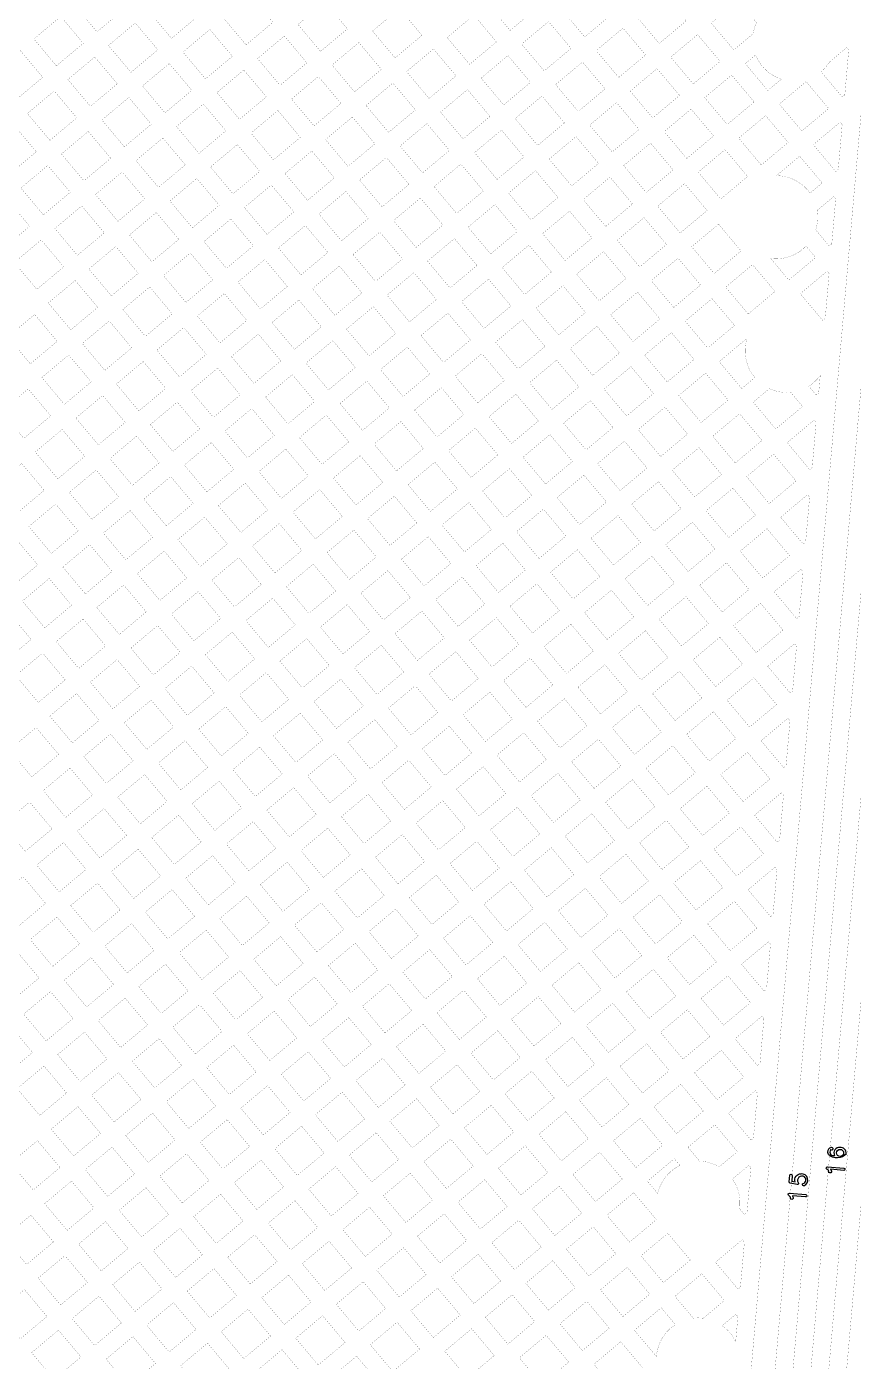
# Model space of a CAD drawing. Extents: x 592 to 965, y 89 to 353.
# Drawn here: x 636.16 to 646.75, y 259.43 to 276.55 of the extents above; entities that cross this region are included whole.
import ezdxf

# ---------------------------------------------------------------- set-up
doc = ezdxf.new("R2010")
doc.units = 0
doc.layers.add('a_area', color=3, linetype='Continuous')

# ---------------------------------------------------------------- blocks, each defined once
blk = doc.blocks.new('PAD_R3')
at = {"layer": 'a_area', "const_width": 0.5}
blk.add_lwpolyline([(0.25, 0, 1), (-0.25, 0, 1)], format="xyb", close=True, dxfattribs=at)

msp = doc.modelspace()

# ---------------------------------------------------------------- linework, layer by layer
at = {"layer": 'a_area', "const_width": 0.0015}
for points in [[(644.978, 250.475), (647.662, 281.162, -0.084552), (647.862, 281.924, 0.012808), (647.905, 282.023, -0.038887), (648.178, 282.582, 0.005339), (648.197, 282.617, -0.07215), (648.588, 283.159, 0.012405), (648.628, 283.203, -0.023497), (648.891, 283.473, -0.022352), (649.074, 283.63, 0.199572), (649.337, 284.14), (651.695, 311.103, 0.208816), (651.666, 311.191), (649.733, 313.495, 0.198841), (649.156, 313.792), (649.098, 313.797, -0.199255), (646.874, 314.956), (646.522, 315.376, -0.19862), (646.267, 316.198), (646.292, 316.486, 0.129621), (646.194, 317.051)], [(645.895, 250.475), (648.55, 280.818, -0.109032), (648.95, 282.087, 0.010597), (649.008, 282.193, -0.078141), (649.269, 282.545, 0.016369), (649.322, 282.602, -0.02685), (649.555, 282.837, -0.016985), (649.561, 282.842, -0.025684), (649.569, 282.85), (649.88, 283.111, 0.20615), (650.229, 283.766), (652.613, 311.01, 0.197996), (652.369, 311.779), (650.23, 314.327, 0.098156), (650.087, 314.439), (649.716, 314.632, 0.068059), (649.532, 314.697, -0.042429), (649.382, 314.742, -0.064205), (648.626, 315.156, -0.072703), (648.602, 315.179, -0.20304), (648.275, 316.259), (648.072, 316.75, -0.065162), (648.07, 316.76)], [(647.859, 316.173), (648.076, 315.366), (648.259, 315.147, 0.176584), (649.453, 314.462, -0.076575), (649.699, 314.377), (649.922, 314.26, -0.09694), (650.131, 314.089), (652.198, 311.626, -0.197172), (652.385, 311.027), (650.008, 283.855, -0.197236), (649.693, 283.253), (649.38, 282.99, 0.025707), (649.141, 282.746, -0.011878), (649.08, 282.681, 0.073262), (648.801, 282.292, -0.005457), (648.774, 282.243, -0.008932), (648.772, 282.24, 0.003941), (648.746, 282.195, -0.012535), (648.744, 282.19, 0.10827), (648.322, 280.835), (645.666, 250.475), (645.437, 250.475)], [(645.437, 250.475), (648.095, 280.862, -0.112199), (648.576, 282.357, 0.005587), (648.601, 282.404, -0.072468), (648.917, 282.841, 0.011717), (648.969, 282.897, -0.026264), (649.231, 283.164), (649.545, 283.427, 0.200481), (649.781, 283.883), (652.157, 311.046, 0.201044), (652.016, 311.487), (649.95, 313.949, 0.097155), (649.807, 314.062), (649.592, 314.175, 0.079893), (649.404, 314.238, -0.176615), (648.078, 315.007), (647.902, 315.217, -0.058168), (647.887, 315.225), (647.138, 315.575)], [(646.331, 272.074, -0.095114), (646.184, 271.937)], [(644.248, 261.584, -0.226101), (644.533, 261.944), (644.46, 262.03), (644.116, 261.741)], [(644.231, 259.494, -0.235568), (644.474, 259.903), (644.293, 260.119), (643.949, 259.83)], [(645.074, 259.889, -0.12883), (645.247, 259.681)]]:
    msp.add_lwpolyline(points, format="xyb", dxfattribs=at)
for points in [[(647.358, 281.189), (644.671, 250.475), (644.417, 250.475), (644.412, 250.481), (644.406, 250.475), (644.05, 250.475)], [(647.89, 281.136), (645.207, 250.475), (644.978, 250.475)], [(646.184, 271.937), (646.28, 271.823), (646.311, 271.849), (646.331, 272.074)], [(644.116, 261.741), (644.248, 261.584)], [(645.247, 259.681), (645.275, 260.004), (645.249, 260.035), (645.074, 259.889)], [(643.949, 259.83), (644.231, 259.494)]]:
    msp.add_lwpolyline(points, dxfattribs=at)
for points in [[(636.771, 276.825), (637.06, 276.48), (637.404, 276.769), (637.115, 277.114)], [(642.067, 276.843), (642.356, 276.498), (642.701, 276.787), (642.412, 277.132)], [(637.726, 276.741), (638.015, 276.396), (638.36, 276.686), (638.071, 277.03)], [(638.682, 276.657), (638.971, 276.313), (639.315, 276.602), (639.026, 276.946)], [(643.023, 276.759), (643.312, 276.415), (643.656, 276.704), (643.367, 277.048)], [(643.978, 276.675), (644.267, 276.331), (644.612, 276.62), (644.323, 276.965)], [(639.637, 276.574), (639.926, 276.23), (640.27, 276.518), (639.981, 276.863)], [(640.592, 276.49), (640.881, 276.146), (641.226, 276.435), (640.937, 276.779)], [(636.251, 276.389), (636.54, 276.044), (636.885, 276.333), (636.596, 276.678)], [(637.207, 276.305), (637.496, 275.961), (637.84, 276.25), (637.551, 276.594)], [(641.548, 276.407), (641.837, 276.063), (642.181, 276.351), (641.892, 276.696)], [(642.503, 276.323), (642.792, 275.979), (643.137, 276.268), (642.848, 276.612)], [(638.162, 276.221), (638.451, 275.877), (638.796, 276.166), (638.507, 276.511)], [(639.118, 276.138), (639.407, 275.794), (639.751, 276.083), (639.462, 276.427)], [(643.459, 276.24), (643.748, 275.895), (644.092, 276.184), (643.803, 276.528)], [(644.414, 276.156), (644.703, 275.812), (645.048, 276.101), (644.759, 276.445)], [(635.732, 275.953), (636.021, 275.609), (636.365, 275.897), (636.076, 276.242)], [(640.073, 276.054), (640.362, 275.71), (640.706, 275.999), (640.417, 276.343)], [(641.028, 275.971), (641.317, 275.626), (641.662, 275.916), (641.373, 276.26)], [(636.687, 275.869), (636.976, 275.525), (637.321, 275.814), (637.032, 276.158)], [(637.643, 275.786), (637.932, 275.441), (638.276, 275.73), (637.987, 276.074)], [(641.984, 275.887), (642.273, 275.543), (642.617, 275.832), (642.328, 276.176)], [(642.939, 275.804), (643.229, 275.459), (643.573, 275.748), (643.284, 276.093)], [(638.598, 275.702), (638.887, 275.358), (639.232, 275.647), (638.942, 275.991)], [(639.554, 275.619), (639.842, 275.274), (640.187, 275.563), (639.898, 275.908)], [(643.895, 275.72), (644.184, 275.376), (644.528, 275.665), (644.239, 276.009)], [(644.85, 275.636), (645.139, 275.292), (645.484, 275.581), (645.195, 275.926)], [(636.168, 275.433), (636.457, 275.089), (636.801, 275.378), (636.512, 275.722)], [(640.509, 275.535), (640.798, 275.191), (641.142, 275.479), (640.853, 275.824)], [(641.464, 275.451), (641.753, 275.107), (642.098, 275.396), (641.809, 275.74)], [(645.806, 275.553), (646.095, 275.209), (646.439, 275.497), (646.15, 275.842)], [(637.123, 275.35), (637.412, 275.005), (637.756, 275.295), (637.468, 275.639)], [(638.079, 275.266), (638.368, 274.922), (638.712, 275.211), (638.423, 275.555)], [(642.42, 275.368), (642.709, 275.023), (643.053, 275.312), (642.764, 275.657)], [(643.375, 275.284), (643.664, 274.94), (644.009, 275.229), (643.72, 275.573)], [(639.034, 275.182), (639.323, 274.838), (639.667, 275.127), (639.379, 275.472)], [(639.989, 275.099), (640.278, 274.755), (640.623, 275.044), (640.334, 275.388)], [(644.331, 275.201), (644.62, 274.856), (644.964, 275.145), (644.675, 275.49)], [(645.286, 275.117), (645.575, 274.772), (645.92, 275.062), (645.631, 275.406)], [(635.648, 274.997), (635.937, 274.653), (636.282, 274.942), (635.993, 275.287)], [(636.604, 274.914), (636.893, 274.57), (637.237, 274.859), (636.948, 275.203)], [(640.945, 275.016), (641.234, 274.671), (641.578, 274.96), (641.289, 275.304)], [(641.9, 274.932), (642.189, 274.587), (642.534, 274.876), (642.245, 275.221)], [(646.242, 275.033), (646.531, 274.689), (646.562, 274.716), (646.612, 275.29), (646.586, 275.322)], [(637.559, 274.83), (637.848, 274.486), (638.193, 274.775), (637.903, 275.119)], [(638.515, 274.747), (638.803, 274.403), (639.148, 274.691), (638.859, 275.035)], [(642.856, 274.848), (643.145, 274.504), (643.489, 274.793), (643.2, 275.137)], [(643.811, 274.765), (644.1, 274.42), (644.445, 274.709), (644.156, 275.054)], [(639.47, 274.663), (639.759, 274.319), (640.103, 274.608), (639.814, 274.952)], [(640.425, 274.58), (640.715, 274.235), (641.059, 274.524), (640.77, 274.869)], [(644.767, 274.681), (645.056, 274.336), (645.4, 274.625), (645.111, 274.97)], [(636.084, 274.478), (636.373, 274.134), (636.718, 274.423), (636.429, 274.767)], [(637.04, 274.395), (637.329, 274.05), (637.673, 274.339), (637.384, 274.683)], [(641.381, 274.496), (641.67, 274.151), (642.014, 274.44), (641.725, 274.785)], [(642.336, 274.412), (642.625, 274.068), (642.97, 274.357), (642.681, 274.701)], [(637.995, 274.311), (638.284, 273.967), (638.628, 274.256), (638.339, 274.6)], [(638.95, 274.227), (639.239, 273.883), (639.584, 274.172), (639.294, 274.516)], [(643.292, 274.329), (643.581, 273.984), (643.925, 274.273), (643.636, 274.618)], [(644.247, 274.245), (644.536, 273.901), (644.881, 274.189), (644.592, 274.534)], [(639.906, 274.144), (640.195, 273.799), (640.539, 274.088), (640.25, 274.433)], [(640.861, 274.06), (641.151, 273.715), (641.495, 274.004), (641.206, 274.349)], [(635.565, 274.042), (635.853, 273.698), (636.198, 273.987), (635.909, 274.331)], [(636.52, 273.958), (636.809, 273.614), (637.154, 273.903), (636.864, 274.248)], [(641.817, 273.976), (642.106, 273.632), (642.45, 273.921), (642.161, 274.265)], [(642.772, 273.893), (643.061, 273.548), (643.406, 273.837), (643.117, 274.182)], [(637.476, 273.875), (637.764, 273.531), (638.109, 273.82), (637.82, 274.164)], [(638.431, 273.791), (638.72, 273.447), (639.064, 273.736), (638.775, 274.08)], [(643.728, 273.809), (644.017, 273.465), (644.361, 273.754), (644.072, 274.098)], [(644.683, 273.725), (644.972, 273.381), (645.316, 273.67), (645.028, 274.014)], [(639.386, 273.708), (639.675, 273.363), (640.02, 273.652), (639.731, 273.997)], [(640.342, 273.624), (640.631, 273.279), (640.975, 273.568), (640.686, 273.913)], [(641.297, 273.54), (641.586, 273.196), (641.931, 273.485), (641.642, 273.829)], [(636, 273.522), (636.289, 273.178), (636.634, 273.467), (636.345, 273.812)], [(636.956, 273.439), (637.245, 273.095), (637.589, 273.384), (637.301, 273.728)], [(642.253, 273.457), (642.542, 273.112), (642.886, 273.401), (642.597, 273.746)], [(643.208, 273.373), (643.497, 273.029), (643.842, 273.318), (643.553, 273.662)], [(637.911, 273.356), (638.2, 273.011), (638.545, 273.3), (638.256, 273.644)], [(638.867, 273.272), (639.156, 272.927), (639.5, 273.216), (639.211, 273.561)], [(644.164, 273.29), (644.453, 272.945), (644.797, 273.234), (644.508, 273.578)], [(645.119, 273.206), (645.408, 272.862), (645.752, 273.151), (645.463, 273.495)], [(639.822, 273.188), (640.111, 272.844), (640.456, 273.132), (640.167, 273.477)], [(640.778, 273.104), (641.066, 272.76), (641.411, 273.049), (641.122, 273.393)], [(646.075, 273.122), (646.364, 272.778), (646.395, 272.804), (646.445, 273.38), (646.419, 273.411)], [(636.436, 273.003), (636.725, 272.659), (637.07, 272.948), (636.781, 273.292)], [(637.392, 272.92), (637.681, 272.575), (638.025, 272.864), (637.736, 273.209)], [(641.733, 273.021), (642.022, 272.677), (642.367, 272.965), (642.078, 273.31)], [(642.689, 272.937), (642.978, 272.593), (643.322, 272.882), (643.033, 273.226)], [(643.644, 272.853), (643.933, 272.509), (644.277, 272.798), (643.989, 273.143)], [(638.347, 272.836), (638.637, 272.491), (638.981, 272.78), (638.692, 273.125)], [(639.303, 272.752), (639.592, 272.408), (639.936, 272.697), (639.647, 273.041)], [(644.6, 272.77), (644.889, 272.426), (645.233, 272.715), (644.944, 273.059)], [(635.917, 272.567), (636.206, 272.223), (636.55, 272.512), (636.261, 272.856)], [(640.258, 272.668), (640.547, 272.324), (640.891, 272.613), (640.603, 272.957)], [(641.213, 272.585), (641.503, 272.24), (641.847, 272.53), (641.558, 272.874)], [(636.872, 272.484), (637.161, 272.139), (637.506, 272.428), (637.217, 272.773)], [(637.828, 272.4), (638.117, 272.055), (638.461, 272.345), (638.172, 272.689)], [(642.169, 272.501), (642.458, 272.157), (642.803, 272.446), (642.514, 272.79)], [(643.125, 272.418), (643.414, 272.074), (643.758, 272.362), (643.469, 272.706)], [(638.783, 272.316), (639.073, 271.972), (639.417, 272.261), (639.128, 272.605)], [(639.739, 272.232), (640.028, 271.888), (640.372, 272.177), (640.083, 272.521)], [(644.08, 272.334), (644.369, 271.99), (644.714, 272.279), (644.424, 272.623)], [(636.353, 272.048), (636.642, 271.703), (636.986, 271.992), (636.697, 272.337)], [(640.694, 272.149), (640.983, 271.805), (641.327, 272.093), (641.038, 272.438)], [(641.65, 272.065), (641.939, 271.721), (642.283, 272.01), (641.994, 272.354)], [(637.308, 271.964), (637.597, 271.619), (637.942, 271.908), (637.653, 272.253)], [(638.264, 271.88), (638.553, 271.536), (638.897, 271.825), (638.608, 272.169)], [(642.605, 271.982), (642.894, 271.638), (643.238, 271.927), (642.95, 272.271)], [(643.56, 271.898), (643.85, 271.554), (644.194, 271.843), (643.905, 272.187)], [(639.22, 271.797), (639.508, 271.453), (639.852, 271.741), (639.564, 272.085)], [(640.175, 271.713), (640.464, 271.369), (640.808, 271.658), (640.519, 272.002)], [(644.516, 271.815), (644.805, 271.47), (645.15, 271.759), (644.86, 272.104)], [(635.833, 271.612), (636.122, 271.267), (636.467, 271.556), (636.178, 271.901)], [(636.789, 271.528), (637.078, 271.184), (637.422, 271.472), (637.133, 271.817)], [(641.13, 271.63), (641.419, 271.285), (641.763, 271.574), (641.474, 271.918)], [(642.086, 271.546), (642.374, 271.201), (642.719, 271.491), (642.43, 271.835)], [(637.744, 271.444), (638.033, 271.1), (638.378, 271.389), (638.089, 271.733)], [(638.7, 271.361), (638.989, 271.016), (639.333, 271.306), (639.044, 271.65)], [(643.041, 271.462), (643.33, 271.118), (643.674, 271.407), (643.385, 271.751)], [(643.997, 271.379), (644.286, 271.034), (644.63, 271.323), (644.341, 271.668)], [(639.655, 271.277), (639.944, 270.933), (640.289, 271.222), (639.999, 271.566)], [(640.611, 271.194), (640.9, 270.849), (641.244, 271.138), (640.955, 271.483)], [(644.952, 271.295), (645.241, 270.951), (645.585, 271.24), (645.297, 271.584)], [(645.907, 271.212), (646.196, 270.867), (646.228, 270.893), (646.278, 271.469), (646.252, 271.501)], [(636.269, 271.092), (636.558, 270.748), (636.903, 271.037), (636.614, 271.381)], [(637.225, 271.008), (637.514, 270.664), (637.858, 270.953), (637.569, 271.297)], [(641.566, 271.11), (641.855, 270.766), (642.199, 271.055), (641.91, 271.399)], [(642.521, 271.026), (642.81, 270.682), (643.155, 270.971), (642.866, 271.316)], [(638.18, 270.925), (638.469, 270.58), (638.813, 270.87), (638.525, 271.214)], [(639.135, 270.841), (639.425, 270.497), (639.769, 270.786), (639.48, 271.131)], [(643.477, 270.943), (643.766, 270.598), (644.111, 270.887), (643.821, 271.232)], [(644.433, 270.859), (644.721, 270.515), (645.066, 270.804), (644.777, 271.148)], [(635.75, 270.656), (636.039, 270.312), (636.383, 270.601), (636.094, 270.945)], [(640.091, 270.758), (640.38, 270.413), (640.725, 270.702), (640.435, 271.047)], [(641.047, 270.674), (641.335, 270.33), (641.68, 270.619), (641.391, 270.963)], [(645.388, 270.776), (645.677, 270.431), (646.021, 270.72), (645.732, 271.065)], [(636.705, 270.573), (636.995, 270.228), (637.339, 270.517), (637.05, 270.862)], [(637.661, 270.489), (637.95, 270.145), (638.294, 270.434), (638.005, 270.778)], [(642.002, 270.591), (642.291, 270.246), (642.635, 270.535), (642.346, 270.879)], [(642.957, 270.507), (643.246, 270.162), (643.591, 270.451), (643.302, 270.796)], [(638.616, 270.405), (638.905, 270.061), (639.249, 270.35), (638.96, 270.694)], [(639.572, 270.322), (639.861, 269.977), (640.205, 270.266), (639.916, 270.611)], [(643.913, 270.423), (644.202, 270.079), (644.546, 270.368), (644.257, 270.712)], [(644.868, 270.34), (645.157, 269.995), (645.502, 270.284), (645.212, 270.629)], [(636.186, 270.137), (636.475, 269.792), (636.819, 270.081), (636.53, 270.426)], [(640.527, 270.238), (640.816, 269.894), (641.16, 270.183), (640.872, 270.527)], [(641.482, 270.155), (641.771, 269.81), (642.116, 270.099), (641.827, 270.444)], [(645.824, 270.256), (646.112, 269.912), (646.144, 269.939), (646.195, 270.514), (646.168, 270.545)], [(637.141, 270.053), (637.43, 269.709), (637.774, 269.998), (637.486, 270.342)], [(638.097, 269.97), (638.386, 269.625), (638.73, 269.914), (638.441, 270.258)], [(642.438, 270.071), (642.727, 269.726), (643.071, 270.015), (642.782, 270.36)], [(643.393, 269.987), (643.682, 269.643), (644.027, 269.932), (643.738, 270.276)], [(639.052, 269.886), (639.341, 269.541), (639.686, 269.83), (639.396, 270.175)], [(640.008, 269.802), (640.296, 269.458), (640.641, 269.747), (640.352, 270.091)], [(644.349, 269.904), (644.638, 269.559), (644.982, 269.848), (644.693, 270.193)], [(645.304, 269.82), (645.593, 269.476), (645.937, 269.765), (645.649, 270.109)], [(635.666, 269.701), (635.956, 269.356), (636.3, 269.645), (636.011, 269.99)], [(636.622, 269.617), (636.911, 269.273), (637.255, 269.562), (636.966, 269.906)], [(640.963, 269.719), (641.252, 269.374), (641.596, 269.663), (641.307, 270.008)], [(641.918, 269.635), (642.207, 269.29), (642.552, 269.579), (642.263, 269.924)], [(637.577, 269.534), (637.866, 269.189), (638.211, 269.478), (637.921, 269.823)], [(638.533, 269.45), (638.822, 269.105), (639.166, 269.394), (638.877, 269.739)], [(642.874, 269.551), (643.163, 269.207), (643.507, 269.496), (643.218, 269.84)], [(643.829, 269.468), (644.118, 269.123), (644.463, 269.412), (644.174, 269.757)], [(639.488, 269.366), (639.777, 269.022), (640.121, 269.311), (639.832, 269.655)], [(640.443, 269.283), (640.732, 268.938), (641.077, 269.227), (640.788, 269.572)], [(644.785, 269.384), (645.074, 269.04), (645.418, 269.329), (645.129, 269.673)], [(645.74, 269.301), (646.029, 268.956), (646.061, 268.983), (646.111, 269.558), (646.084, 269.59)], [(636.103, 269.181), (636.391, 268.837), (636.735, 269.126), (636.447, 269.47)], [(637.057, 269.098), (637.347, 268.753), (637.691, 269.042), (637.402, 269.387)], [(641.399, 269.199), (641.688, 268.855), (642.032, 269.143), (641.743, 269.488)], [(642.354, 269.115), (642.643, 268.771), (642.988, 269.06), (642.699, 269.404)], [(638.013, 269.014), (638.302, 268.67), (638.647, 268.958), (638.357, 269.303)], [(638.969, 268.93), (639.257, 268.586), (639.602, 268.875), (639.313, 269.219)], [(643.31, 269.032), (643.599, 268.688), (643.943, 268.976), (643.654, 269.321)], [(644.265, 268.948), (644.554, 268.604), (644.898, 268.893), (644.61, 269.237)], [(639.924, 268.847), (640.213, 268.502), (640.557, 268.791), (640.268, 269.136)], [(640.879, 268.763), (641.168, 268.419), (641.513, 268.708), (641.224, 269.052)], [(645.221, 268.865), (645.51, 268.52), (645.854, 268.809), (645.565, 269.154)], [(635.583, 268.745), (635.872, 268.401), (636.216, 268.69), (635.927, 269.034)], [(636.538, 268.662), (636.827, 268.317), (637.171, 268.606), (636.882, 268.951)], [(637.494, 268.578), (637.783, 268.233), (638.127, 268.523), (637.838, 268.867)], [(641.835, 268.68), (642.124, 268.335), (642.468, 268.624), (642.179, 268.968)], [(642.79, 268.596), (643.079, 268.252), (643.424, 268.541), (643.135, 268.885)], [(638.449, 268.494), (638.738, 268.15), (639.082, 268.439), (638.794, 268.783)], [(639.404, 268.411), (639.693, 268.066), (640.038, 268.355), (639.749, 268.7)], [(643.746, 268.512), (644.035, 268.168), (644.379, 268.457), (644.09, 268.801)], [(644.701, 268.429), (644.99, 268.084), (645.335, 268.374), (645.045, 268.718)], [(640.36, 268.327), (640.649, 267.983), (640.993, 268.272), (640.704, 268.616)], [(641.315, 268.243), (641.604, 267.899), (641.949, 268.188), (641.66, 268.533)], [(645.657, 268.345), (645.946, 268.001), (645.977, 268.027), (646.027, 268.603), (646.001, 268.634)], [(636.018, 268.226), (636.308, 267.881), (636.652, 268.17), (636.363, 268.515)], [(636.974, 268.142), (637.263, 267.798), (637.608, 268.087), (637.318, 268.431)], [(642.271, 268.16), (642.56, 267.816), (642.904, 268.105), (642.615, 268.449)], [(643.226, 268.076), (643.515, 267.732), (643.859, 268.021), (643.571, 268.365)], [(637.93, 268.058), (638.218, 267.714), (638.563, 268.003), (638.274, 268.347)], [(638.885, 267.975), (639.174, 267.631), (639.518, 267.92), (639.229, 268.264)], [(639.84, 267.891), (640.13, 267.547), (640.474, 267.836), (640.185, 268.18)], [(644.181, 267.993), (644.471, 267.649), (644.815, 267.937), (644.526, 268.282)], [(645.137, 267.909), (645.426, 267.565), (645.771, 267.854), (645.481, 268.198)], [(640.796, 267.807), (641.085, 267.463), (641.429, 267.752), (641.14, 268.096)], [(641.751, 267.724), (642.04, 267.38), (642.385, 267.669), (642.096, 268.013)], [(636.455, 267.706), (636.744, 267.362), (637.088, 267.651), (636.799, 267.995)], [(637.41, 267.623), (637.699, 267.279), (638.043, 267.567), (637.754, 267.911)], [(642.707, 267.641), (642.996, 267.297), (643.34, 267.585), (643.051, 267.929)], [(643.662, 267.557), (643.951, 267.213), (644.295, 267.502), (644.006, 267.846)], [(638.365, 267.539), (638.654, 267.195), (638.999, 267.484), (638.71, 267.828)], [(639.321, 267.455), (639.61, 267.111), (639.954, 267.4), (639.665, 267.744)], [(644.618, 267.473), (644.907, 267.129), (645.251, 267.418), (644.962, 267.762)], [(645.573, 267.39), (645.862, 267.045), (645.893, 267.072), (645.944, 267.647), (645.918, 267.679)], [(635.935, 267.27), (636.224, 266.926), (636.569, 267.215), (636.279, 267.559)], [(640.276, 267.372), (640.565, 267.028), (640.909, 267.316), (640.621, 267.661)], [(641.231, 267.288), (641.521, 266.944), (641.865, 267.233), (641.576, 267.577)], [(636.891, 267.187), (637.179, 266.842), (637.524, 267.132), (637.235, 267.476)], [(637.846, 267.103), (638.135, 266.759), (638.479, 267.048), (638.19, 267.392)], [(642.187, 267.205), (642.476, 266.86), (642.82, 267.15), (642.532, 267.494)], [(643.143, 267.121), (643.432, 266.777), (643.776, 267.066), (643.487, 267.41)], [(644.098, 267.037), (644.387, 266.693), (644.731, 266.982), (644.442, 267.327)], [(638.801, 267.019), (639.09, 266.675), (639.435, 266.964), (639.146, 267.309)], [(639.757, 266.936), (640.046, 266.592), (640.39, 266.881), (640.101, 267.225)], [(645.054, 266.954), (645.342, 266.61), (645.687, 266.899), (645.398, 267.243)], [(636.371, 266.751), (636.66, 266.406), (637.004, 266.695), (636.715, 267.04)], [(640.712, 266.852), (641.001, 266.508), (641.345, 266.797), (641.056, 267.141)], [(641.668, 266.769), (641.956, 266.424), (642.301, 266.713), (642.012, 267.058)], [(637.326, 266.667), (637.615, 266.323), (637.96, 266.612), (637.671, 266.956)], [(638.282, 266.584), (638.571, 266.239), (638.915, 266.528), (638.626, 266.873)], [(642.623, 266.685), (642.912, 266.341), (643.257, 266.63), (642.967, 266.974)], [(643.579, 266.602), (643.868, 266.257), (644.212, 266.546), (643.923, 266.891)], [(639.237, 266.5), (639.526, 266.156), (639.871, 266.445), (639.582, 266.789)], [(640.193, 266.417), (640.482, 266.072), (640.826, 266.361), (640.537, 266.706)], [(644.534, 266.518), (644.823, 266.174), (645.167, 266.463), (644.878, 266.807)], [(645.489, 266.435), (645.778, 266.09), (645.81, 266.116), (645.86, 266.692), (645.833, 266.723)], [(635.852, 266.315), (636.14, 265.971), (636.485, 266.259), (636.196, 266.604)], [(636.807, 266.231), (637.096, 265.887), (637.44, 266.176), (637.151, 266.52)], [(641.148, 266.333), (641.437, 265.989), (641.781, 266.277), (641.492, 266.622)], [(642.103, 266.249), (642.392, 265.905), (642.737, 266.194), (642.448, 266.538)], [(637.762, 266.148), (638.051, 265.803), (638.396, 266.092), (638.107, 266.437)], [(638.718, 266.064), (639.007, 265.72), (639.351, 266.009), (639.062, 266.353)], [(643.059, 266.166), (643.348, 265.821), (643.693, 266.11), (643.403, 266.455)], [(644.015, 266.082), (644.303, 265.738), (644.648, 266.027), (644.359, 266.371)], [(639.673, 265.981), (639.962, 265.636), (640.307, 265.925), (640.018, 266.27)], [(640.629, 265.897), (640.918, 265.553), (641.262, 265.842), (640.973, 266.186)], [(644.97, 265.999), (645.259, 265.654), (645.603, 265.943), (645.314, 266.288)], [(636.287, 265.795), (636.576, 265.451), (636.921, 265.74), (636.632, 266.084)], [(637.243, 265.712), (637.532, 265.367), (637.876, 265.656), (637.587, 266.001)], [(641.584, 265.814), (641.873, 265.469), (642.217, 265.758), (641.928, 266.102)], [(642.539, 265.73), (642.828, 265.385), (643.173, 265.674), (642.884, 266.019)], [(638.198, 265.628), (638.487, 265.284), (638.832, 265.573), (638.543, 265.917)], [(639.154, 265.545), (639.443, 265.2), (639.787, 265.489), (639.498, 265.834)], [(643.495, 265.646), (643.784, 265.302), (644.128, 265.591), (643.84, 265.935)], [(644.45, 265.563), (644.739, 265.218), (645.084, 265.507), (644.795, 265.852)], [(635.768, 265.359), (636.057, 265.015), (636.401, 265.304), (636.112, 265.648)], [(640.109, 265.461), (640.398, 265.117), (640.742, 265.406), (640.454, 265.75)], [(641.064, 265.378), (641.354, 265.033), (641.698, 265.322), (641.409, 265.667)], [(645.406, 265.479), (645.695, 265.134), (645.726, 265.161), (645.777, 265.736), (645.75, 265.768)], [(636.723, 265.276), (637.012, 264.931), (637.357, 265.22), (637.068, 265.565)], [(637.679, 265.192), (637.967, 264.848), (638.312, 265.137), (638.023, 265.481)], [(642.02, 265.294), (642.309, 264.949), (642.653, 265.238), (642.364, 265.583)], [(642.975, 265.21), (643.264, 264.866), (643.609, 265.155), (643.32, 265.499)], [(638.634, 265.109), (638.923, 264.764), (639.268, 265.053), (638.979, 265.398)], [(639.59, 265.025), (639.879, 264.681), (640.223, 264.97), (639.934, 265.314)], [(643.931, 265.127), (644.22, 264.782), (644.564, 265.071), (644.275, 265.416)], [(644.886, 265.043), (645.175, 264.699), (645.52, 264.987), (645.231, 265.332)], [(636.204, 264.84), (636.493, 264.495), (636.837, 264.784), (636.548, 265.129)], [(640.545, 264.942), (640.834, 264.597), (641.178, 264.886), (640.889, 265.231)], [(641.501, 264.858), (641.79, 264.513), (642.134, 264.802), (641.845, 265.147)], [(637.159, 264.756), (637.448, 264.412), (637.792, 264.701), (637.504, 265.045)], [(638.114, 264.673), (638.404, 264.328), (638.748, 264.617), (638.459, 264.962)], [(642.456, 264.774), (642.745, 264.43), (643.089, 264.719), (642.8, 265.063)], [(643.411, 264.691), (643.7, 264.346), (644.045, 264.635), (643.755, 264.98)], [(639.07, 264.589), (639.359, 264.245), (639.704, 264.534), (639.415, 264.878)], [(640.026, 264.506), (640.315, 264.161), (640.659, 264.45), (640.37, 264.795)], [(644.367, 264.607), (644.656, 264.263), (645, 264.552), (644.711, 264.896)], [(645.322, 264.524), (645.611, 264.179), (645.643, 264.206), (645.693, 264.781), (645.667, 264.812)], [(635.684, 264.404), (635.973, 264.059), (636.318, 264.348), (636.028, 264.693)], [(636.64, 264.32), (636.928, 263.976), (637.273, 264.265), (636.984, 264.609)], [(640.981, 264.422), (641.27, 264.077), (641.615, 264.367), (641.325, 264.711)], [(641.937, 264.338), (642.225, 263.994), (642.57, 264.283), (642.281, 264.627)], [(637.595, 264.237), (637.884, 263.892), (638.228, 264.181), (637.939, 264.526)], [(638.55, 264.153), (638.839, 263.809), (639.184, 264.098), (638.895, 264.442)], [(642.892, 264.255), (643.181, 263.91), (643.525, 264.199), (643.236, 264.544)], [(643.847, 264.171), (644.136, 263.827), (644.481, 264.116), (644.192, 264.46)], [(639.506, 264.07), (639.795, 263.725), (640.14, 264.014), (639.85, 264.359)], [(640.462, 263.986), (640.751, 263.642), (641.095, 263.93), (640.806, 264.275)], [(644.803, 264.087), (645.091, 263.743), (645.436, 264.032), (645.147, 264.377)], [(636.12, 263.884), (636.409, 263.54), (636.753, 263.829), (636.465, 264.173)], [(637.075, 263.801), (637.364, 263.456), (637.709, 263.745), (637.42, 264.09)], [(641.417, 263.902), (641.706, 263.558), (642.05, 263.847), (641.761, 264.191)], [(642.372, 263.819), (642.661, 263.475), (643.006, 263.763), (642.717, 264.108)], [(638.031, 263.717), (638.32, 263.373), (638.664, 263.662), (638.375, 264.006)], [(638.986, 263.634), (639.275, 263.289), (639.62, 263.578), (639.331, 263.923)], [(643.328, 263.735), (643.617, 263.391), (643.961, 263.68), (643.672, 264.024)], [(644.283, 263.651), (644.572, 263.307), (644.916, 263.596), (644.628, 263.94)], [(635.601, 263.448), (635.889, 263.104), (636.234, 263.393), (635.945, 263.737)], [(639.942, 263.55), (640.231, 263.206), (640.576, 263.495), (640.287, 263.839)], [(640.898, 263.467), (641.186, 263.123), (641.531, 263.411), (641.242, 263.755)], [(645.238, 263.568), (645.527, 263.224), (645.559, 263.25), (645.609, 263.826), (645.583, 263.857)], [(636.556, 263.365), (636.845, 263.02), (637.189, 263.309), (636.9, 263.654)], [(637.511, 263.281), (637.8, 262.937), (638.145, 263.226), (637.856, 263.57)], [(641.853, 263.383), (642.142, 263.039), (642.486, 263.328), (642.197, 263.672)], [(642.808, 263.299), (643.097, 262.955), (643.442, 263.244), (643.153, 263.588)], [(638.467, 263.198), (638.756, 262.853), (639.1, 263.142), (638.811, 263.487)], [(639.422, 263.114), (639.711, 262.77), (640.056, 263.059), (639.767, 263.403)], [(643.764, 263.216), (644.053, 262.872), (644.397, 263.16), (644.108, 263.504)], [(644.719, 263.132), (645.008, 262.788), (645.352, 263.077), (645.063, 263.421)], [(636.036, 262.929), (636.326, 262.585), (636.67, 262.873), (636.381, 263.218)], [(640.378, 263.031), (640.667, 262.686), (641.011, 262.976), (640.723, 263.32)], [(641.333, 262.947), (641.622, 262.603), (641.967, 262.892), (641.677, 263.236)], [(636.992, 262.845), (637.281, 262.501), (637.625, 262.79), (637.336, 263.134)], [(637.947, 262.762), (638.236, 262.417), (638.581, 262.706), (638.292, 263.051)], [(642.289, 262.863), (642.578, 262.519), (642.922, 262.808), (642.633, 263.153)], [(643.244, 262.78), (643.533, 262.436), (643.877, 262.725), (643.589, 263.069)], [(638.903, 262.678), (639.192, 262.334), (639.536, 262.623), (639.247, 262.967)], [(639.858, 262.594), (640.147, 262.25), (640.492, 262.539), (640.203, 262.884)], [(644.199, 262.696), (644.489, 262.352), (644.833, 262.641), (644.544, 262.985)], [(645.155, 262.613), (645.444, 262.268), (645.475, 262.294), (645.526, 262.87), (645.499, 262.902)], [(640.814, 262.511), (641.103, 262.167), (641.447, 262.456), (641.158, 262.8)], [(641.769, 262.428), (642.059, 262.083), (642.403, 262.372), (642.114, 262.716)], [(636.473, 262.409), (636.761, 262.065), (637.106, 262.354), (636.817, 262.698)], [(637.428, 262.326), (637.717, 261.982), (638.061, 262.27), (637.772, 262.615)], [(638.383, 262.242), (638.672, 261.898), (639.017, 262.187), (638.728, 262.531)], [(642.725, 262.344), (643.013, 262), (643.358, 262.289), (643.069, 262.633)], [(643.68, 262.261), (643.969, 261.916), (644.313, 262.205), (644.024, 262.549)], [(639.339, 262.159), (639.628, 261.815), (639.972, 262.103), (639.683, 262.448)], [(640.294, 262.075), (640.583, 261.731), (640.928, 262.02), (640.638, 262.364)], [(635.953, 261.973), (636.242, 261.629), (636.586, 261.918), (636.297, 262.262)], [(641.25, 261.992), (641.539, 261.647), (641.883, 261.936), (641.594, 262.281)], [(642.205, 261.908), (642.494, 261.564), (642.838, 261.853), (642.55, 262.197)], [(636.908, 261.89), (637.197, 261.546), (637.542, 261.835), (637.253, 262.179)], [(637.864, 261.806), (638.153, 261.462), (638.497, 261.751), (638.208, 262.095)], [(643.16, 261.825), (643.45, 261.48), (643.794, 261.769), (643.505, 262.114)], [(638.819, 261.723), (639.108, 261.378), (639.452, 261.668), (639.164, 262.012)], [(639.775, 261.639), (640.064, 261.295), (640.408, 261.584), (640.119, 261.928)], [(636.389, 261.454), (636.678, 261.11), (637.022, 261.399), (636.733, 261.743)], [(640.73, 261.556), (641.019, 261.211), (641.364, 261.5), (641.075, 261.845)], [(641.686, 261.472), (641.974, 261.128), (642.319, 261.417), (642.03, 261.761)], [(642.641, 261.389), (642.93, 261.044), (643.274, 261.333), (642.985, 261.678)], [(637.344, 261.37), (637.633, 261.026), (637.978, 261.315), (637.689, 261.659)], [(638.3, 261.287), (638.589, 260.943), (638.933, 261.232), (638.644, 261.576)], [(643.596, 261.305), (643.886, 260.96), (644.23, 261.249), (643.941, 261.594)], [(639.255, 261.203), (639.544, 260.859), (639.889, 261.148), (639.599, 261.492)], [(640.211, 261.12), (640.5, 260.775), (640.844, 261.064), (640.555, 261.409)], [(635.869, 261.018), (636.158, 260.674), (636.503, 260.963), (636.213, 261.307)], [(636.825, 260.934), (637.114, 260.59), (637.458, 260.879), (637.169, 261.224)], [(641.166, 261.036), (641.455, 260.692), (641.799, 260.981), (641.511, 261.325)], [(642.121, 260.953), (642.411, 260.608), (642.755, 260.897), (642.466, 261.242)], [(637.78, 260.851), (638.069, 260.507), (638.413, 260.796), (638.125, 261.14)], [(638.735, 260.767), (639.025, 260.423), (639.369, 260.712), (639.08, 261.056)], [(643.077, 260.869), (643.366, 260.525), (643.71, 260.813), (643.421, 261.158)], [(644.033, 260.785), (644.321, 260.441), (644.666, 260.73), (644.377, 261.074)], [(639.691, 260.684), (639.98, 260.339), (640.325, 260.628), (640.035, 260.973)], [(640.647, 260.6), (640.935, 260.256), (641.28, 260.545), (640.991, 260.889)], [(644.988, 260.702), (645.277, 260.357), (645.308, 260.384), (645.359, 260.959), (645.332, 260.991)], [(636.305, 260.498), (636.594, 260.154), (636.939, 260.443), (636.649, 260.787)], [(637.261, 260.415), (637.549, 260.071), (637.894, 260.36), (637.605, 260.704)], [(641.602, 260.517), (641.891, 260.172), (642.235, 260.461), (641.946, 260.806)], [(642.557, 260.433), (642.847, 260.088), (643.191, 260.378), (642.902, 260.722)], [(638.216, 260.332), (638.505, 259.987), (638.849, 260.276), (638.56, 260.621)], [(639.172, 260.248), (639.461, 259.903), (639.805, 260.192), (639.516, 260.537)], [(643.513, 260.349), (643.802, 260.005), (644.146, 260.294), (643.857, 260.638)], [(635.786, 260.063), (636.075, 259.718), (636.419, 260.007), (636.13, 260.352)], [(640.127, 260.164), (640.416, 259.82), (640.76, 260.109), (640.472, 260.453)], [(641.082, 260.081), (641.371, 259.736), (641.716, 260.025), (641.427, 260.37)], [(636.741, 259.979), (637.03, 259.635), (637.374, 259.924), (637.086, 260.268)], [(637.696, 259.896), (637.985, 259.551), (638.33, 259.84), (638.041, 260.185)], [(642.038, 259.997), (642.327, 259.652), (642.671, 259.942), (642.382, 260.286)], [(642.994, 259.913), (643.282, 259.569), (643.627, 259.858), (643.338, 260.203)], [(638.652, 259.812), (638.941, 259.467), (639.286, 259.756), (638.996, 260.101)], [(639.608, 259.728), (639.896, 259.384), (640.241, 259.673), (639.952, 260.017)], [(636.222, 259.543), (636.511, 259.199), (636.855, 259.488), (636.566, 259.832)], [(640.563, 259.645), (640.852, 259.3), (641.196, 259.589), (640.907, 259.934)], [(641.518, 259.561), (641.808, 259.217), (642.152, 259.505), (641.863, 259.85)], [(637.177, 259.46), (637.466, 259.115), (637.81, 259.404), (637.521, 259.749)], [(638.132, 259.376), (638.421, 259.031), (638.766, 259.32), (638.477, 259.665)], [(642.474, 259.477), (642.763, 259.133), (643.107, 259.422), (642.818, 259.766)], [(643.429, 259.394), (643.718, 259.05), (644.063, 259.339), (643.774, 259.683)], [(639.088, 259.292), (639.377, 258.948), (639.721, 259.237), (639.432, 259.581)], [(640.043, 259.209), (640.332, 258.864), (640.677, 259.153), (640.388, 259.498)]]:
    msp.add_lwpolyline(points, close=True, dxfattribs=at)
for points in [[(644.934, 276.592), (645.223, 276.248), (645.472, 276.457, -0.069781), (645.514, 276.599), (645.278, 276.88)], [(646.341, 275.969), (646.614, 275.644), (646.646, 275.671), (646.696, 276.246), (646.67, 276.278), (646.451, 276.094, -0.078427)], [(645.37, 276.073), (645.659, 275.728), (645.832, 275.873, -0.222701), (645.503, 276.185)], [(645.769, 274.636, -0.241135), (646.2, 274.412), (646.356, 274.542), (646.067, 274.886)], [(646.273, 273.941), (646.447, 273.733), (646.479, 273.76), (646.529, 274.336), (646.503, 274.367), (646.291, 274.19, -0.041012), (646.298, 274.103, -0.077422)], [(645.696, 273.574), (645.928, 273.297), (646.272, 273.586), (646.149, 273.733, -0.203775), (645.765, 273.569, -0.032643)], [(645.036, 272.251), (645.325, 271.906), (645.492, 272.047, -0.176293), (645.368, 272.39, -0.067325), (645.387, 272.531), (645.38, 272.54)], [(645.472, 271.731), (645.76, 271.387), (646.105, 271.676), (645.951, 271.859, -0.023643), (645.901, 271.856, -0.107919), (645.679, 271.905)], [(644.636, 262.177), (644.785, 261.998, -0.124397), (645.036, 261.926), (645.269, 262.121), (644.98, 262.466)], [(645.206, 261.77, -0.153173), (645.301, 261.465, -0.035601), (645.296, 261.39), (645.36, 261.313), (645.392, 261.339), (645.442, 261.914), (645.416, 261.946)], [(644.468, 260.266), (644.704, 259.985, -0.028144), (644.763, 259.989, -0.03232), (644.832, 259.984), (645.102, 260.211), (644.813, 260.555)]]:
    msp.add_lwpolyline(points, format="xyb", close=True, dxfattribs=at)
at = {"layer": 'a_area'}
for points in [[(646.666, 262.094, -0.42186), (646.435, 262.082), (646.427, 262.109, -0.096467), (646.427, 262.114)], [(646.471, 262.176, -1.487087), (646.466, 262.142, 0.775673), (646.516, 262.072)], [(646.413, 261.902, -0.702059), (646.425, 261.927), (646.634, 261.909, -1), (646.632, 261.879), (646.463, 261.894)], [(646.474, 261.872, -1.522366), (646.439, 261.875), (646.413, 261.902)], [(646.463, 261.894, -0.068251), (646.465, 261.89), (646.474, 261.872)], [(645.934, 261.732), (645.942, 261.817, -1), (645.971, 261.814), (645.965, 261.742), (646.01, 261.734, -0.524464), (646.085, 261.836)], [(646.128, 261.796, 0.818535), (646.048, 261.724, -0.73811), (646.035, 261.699), (645.946, 261.715, -0.393076), (645.934, 261.732)], [(646.122, 261.684, -1), (646.112, 261.712, 0.63777), (646.128, 261.796)], [(645.924, 261.562, -0.702059), (645.937, 261.587), (646.146, 261.569, -1), (646.143, 261.539), (645.974, 261.554)], [(645.985, 261.532, -1.522366), (645.95, 261.535), (645.924, 261.562)], [(645.974, 261.554, -0.068251), (645.976, 261.55), (645.985, 261.532)]]:
    msp.add_lwpolyline(points, format="xyb", dxfattribs=at)
msp.add_circle((646.586, 262.105), 0.0451, dxfattribs=at)
for centre, radius, start, end in [((646.485, 262.118), 0.0591, 104.0759, 183.9218), ((646.577, 262.105), 0.07, 85.1141, 208.3553), ((646.589, 262.099), 0.0764, 356.0088, 94.5682), ((646.093, 261.757), 0.079, 291.5206, 95.779)]:
    msp.add_arc(centre, radius, start, end, dxfattribs=at)

# ---------------------------------------------------------------- block references
at = {"layer": 'a_area', "xscale": 0.0015, "yscale": 0.0015, "zscale": 1.5}
for p in [(646.331, 272.074), (646.331, 272.074), (646.184, 271.937), (646.184, 271.937), (644.116, 261.741), (644.116, 261.741), (644.248, 261.584), (644.248, 261.584), (643.949, 259.83), (643.949, 259.83), (645.074, 259.889), (645.074, 259.889), (645.247, 259.681), (645.247, 259.681), (644.231, 259.494), (644.231, 259.494)]:
    msp.add_blockref('PAD_R3', p, dxfattribs=at)

doc.saveas('drawing.dxf')
